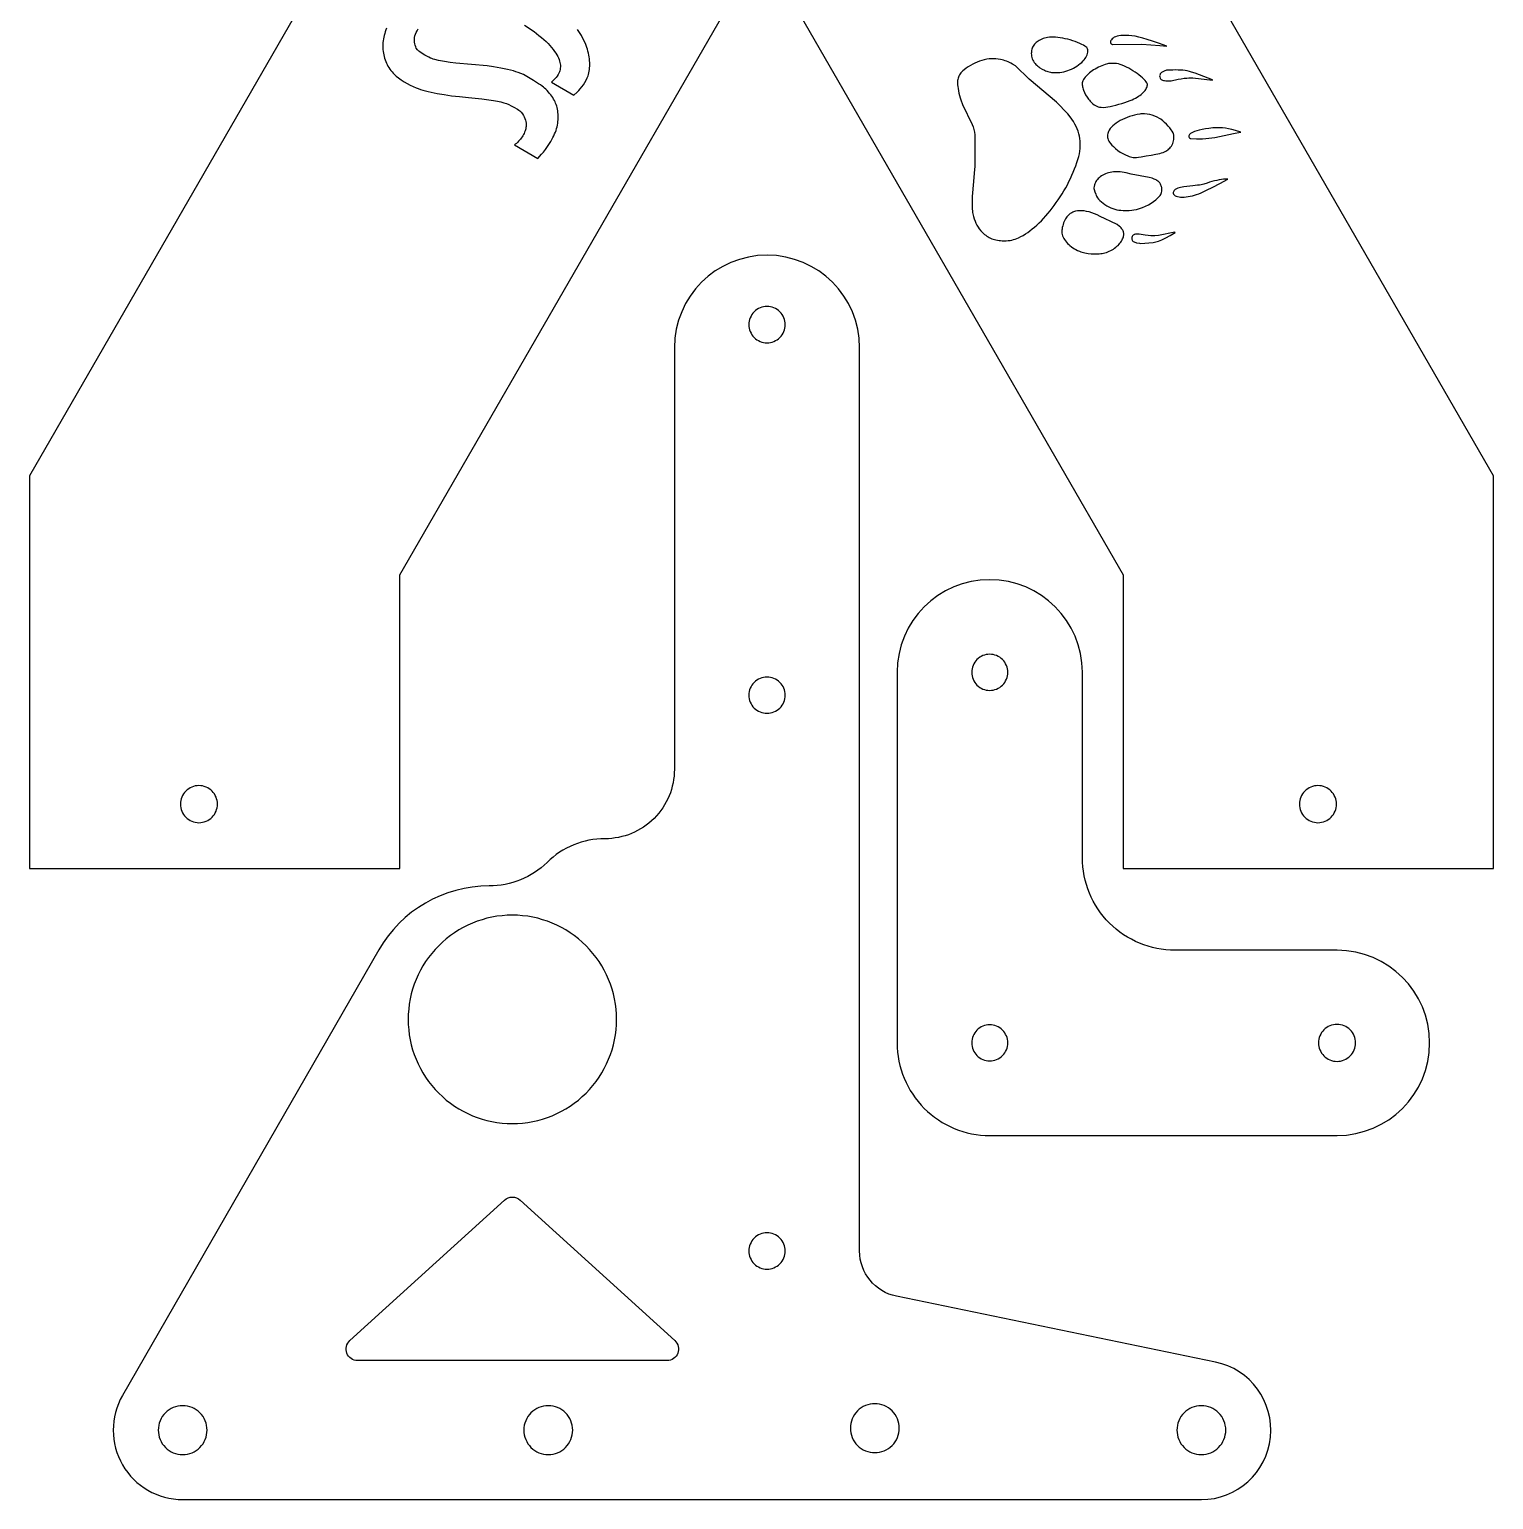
# Model space of a CAD drawing. Extents: x -11.6 to 11.5, y -11.6 to 11.6.
# Drawn here: x 2.49 to 10.39, y -11.61 to -3.67 of the extents above; entities that cross this region are included whole.
import ezdxf

# ---------------------------------------------------------------- set-up
doc = ezdxf.new("R2010")
doc.units = 0
doc.layers.get('0').update_dxf_attribs({"linetype": 'CONTINUOUS'})
doc.layers.add('LAYER_1', color=18, linetype='CONTINUOUS')

msp = doc.modelspace()

# ---------------------------------------------------------------- linework, layer by layer
for points in [[(6.9717, -10.266), (6.9717, -5.391, 1), (5.9717, -5.391), (5.9717, -7.666, -0.414214), (5.5967, -8.041, 0.196151), (5.2842, -8.1685, -0.196151), (4.9717, -8.296, 0.268376), (4.375, -8.6411), (2.9917, -11.046, 0.57682), (3.3167, -11.608), (8.8167, -11.608, 0.903174), (8.8925, -10.8657), (7.1713, -10.5108, -0.355839)], [(6.4717, -5.168, 0.414214), (6.3737, -5.266, 0.414214), (6.4717, -5.364, 0.414214), (6.5697, -5.266, 0.414214)], [(8.1742, -7.1427, 1), (7.1742, -7.1427), (7.1742, -9.1427, 0.414214), (7.6742, -9.6427), (9.5492, -9.6427, 1), (9.5492, -8.6427), (8.6742, -8.6427, -0.414214), (8.1742, -8.1427)], [(7.6742, -7.2402, 0.414214), (7.7717, -7.1427, 0.414214), (7.6742, -7.0452, 0.414214), (7.5767, -7.1427, 0.414214)], [(6.4717, -7.168, 0.414214), (6.3737, -7.266, 0.414214), (6.4717, -7.364, 0.414214), (6.5697, -7.266, 0.414214)], [(5.0967, -8.4535, 0.414214), (4.5342, -9.016, 0.414214), (5.0967, -9.5785, 0.414214), (5.6592, -9.016, 0.414214)], [(7.6742, -9.2402, 0.414214), (7.7717, -9.1427, 0.414214), (7.6742, -9.0452, 0.414214), (7.5767, -9.1427, 0.414214)], [(9.5492, -9.2427, 0.414214), (9.6492, -9.1427, 0.414214), (9.5492, -9.0427, 0.414214), (9.4492, -9.1427, 0.414214)], [(5.9317, -10.858), (4.2617, -10.858, -0.685883), (4.2197, -10.7492), (5.0547, -9.9916, -0.386046), (5.1387, -9.9916), (5.9737, -10.7492, -0.685883)], [(6.4717, -10.168, 0.414214), (6.3737, -10.266, 0.414214), (6.4717, -10.364, 0.414214), (6.5697, -10.266, 0.414214)], [(3.3167, -11.101, 0.414214), (3.1847, -11.233, 0.414214), (3.3167, -11.365, 0.414214), (3.4487, -11.233, 0.414214)], [(5.2906, -11.101, 0.414214), (5.1586, -11.233, 0.414214), (5.2906, -11.365, 0.414214), (5.4226, -11.233, 0.414214)], [(7.0537, -11.0906, 0.414214), (6.9217, -11.2226, 0.414214), (7.0537, -11.3546, 0.414214), (7.1857, -11.2226, 0.414214)], [(8.8167, -11.101, 0.414214), (8.6847, -11.233, 0.414214), (8.8167, -11.365, 0.414214), (8.9487, -11.233, 0.414214)]]:
    msp.add_lwpolyline(points, format="xyb", close=True)
at = {"layer": 'LAYER_1'}
for points in [[(6.4419, 0.7703), (4.4892, 4.1551), (4.4892, 5.7392), (2.4892, 5.7392), (2.4892, 3.6195), (5.2874, -1.2308), (2.4892, -6.0812), (2.4892, -8.2008), (4.4892, -8.2008), (4.4892, -6.6167), (6.4419, -3.2319), (8.3947, -6.6167), (8.3947, -8.2008), (10.3947, -8.2008), (10.3947, -6.0812), (7.5964, -1.2308), (10.3947, 3.6195), (10.3947, 5.7392), (8.3947, 5.7392), (8.3947, 4.1551)], [(7.8999, -3.7856), (7.8992, -3.7907), (7.8989, -3.7968), (7.8988, -3.8031), (7.8992, -3.8088), (7.9003, -3.8168), (7.902, -3.8243), (7.9042, -3.8313), (7.9069, -3.838), (7.9102, -3.8444), (7.9142, -3.8504), (7.9187, -3.8561), (7.9239, -3.8616), (7.929, -3.8663), (7.9342, -3.8708), (7.9397, -3.8751), (7.9453, -3.8791), (7.957, -3.8864), (7.9692, -3.8926), (7.9755, -3.8952), (7.9819, -3.8976), (7.9884, -3.8997), (7.9949, -3.9015), (8.0015, -3.903), (8.0082, -3.9042), (8.0149, -3.9051), (8.0216, -3.9057), (8.0317, -3.9059), (8.042, -3.9055), (8.0525, -3.9045), (8.0631, -3.9029), (8.0738, -3.9007), (8.0844, -3.8979), (8.095, -3.8945), (8.1054, -3.8906), (8.1157, -3.8862), (8.1258, -3.8813), (8.1356, -3.876), (8.1451, -3.8701), (8.1542, -3.8639), (8.1629, -3.8573), (8.1711, -3.8503), (8.1788, -3.8429), (8.1846, -3.8365), (8.1896, -3.8299), (8.1939, -3.8232), (8.1974, -3.8163), (8.2002, -3.8092), (8.2022, -3.8021), (8.2034, -3.7949), (8.2038, -3.7877), (8.2035, -3.7825), (8.2025, -3.7779), (8.2006, -3.7737), (8.1976, -3.7699), (8.1935, -3.7661), (8.1879, -3.7623), (8.1808, -3.7581), (8.1719, -3.7535), (8.1602, -3.748), (8.1479, -3.7429), (8.1352, -3.738), (8.1221, -3.7336), (8.1087, -3.7295), (8.0953, -3.7259), (8.0818, -3.7227), (8.0684, -3.72), (8.0552, -3.7178), (8.0424, -3.716), (8.0299, -3.7148), (8.0181, -3.7142), (8.0069, -3.7141), (7.9964, -3.7146), (7.9869, -3.7157), (7.9784, -3.7174), (7.9702, -3.7197), (7.9625, -3.7223), (7.9551, -3.7251), (7.9482, -3.7283), (7.9418, -3.7317), (7.9357, -3.7353), (7.9301, -3.7393), (7.9249, -3.7435), (7.9202, -3.7479), (7.9159, -3.7526), (7.9121, -3.7575), (7.9087, -3.7627), (7.9058, -3.7681), (7.9034, -3.7737), (7.9014, -3.7796)], [(8.335, -3.7239), (8.3309, -3.7284), (8.3279, -3.7327), (8.326, -3.7366), (8.3254, -3.74), (8.3257, -3.743), (8.3269, -3.7457), (8.3287, -3.748), (8.3311, -3.7498), (8.3368, -3.7531), (8.4956, -3.7517), (8.5926, -3.7594), (8.6306, -3.762), (8.5862, -3.7467), (8.5529, -3.7354), (8.5245, -3.7262), (8.5, -3.719), (8.4787, -3.7135), (8.4596, -3.7096), (8.442, -3.707), (8.425, -3.7056), (8.4077, -3.7051), (8.3935, -3.7053), (8.3812, -3.7059), (8.3706, -3.7072), (8.3615, -3.709), (8.3536, -3.7116), (8.3467, -3.7148), (8.3406, -3.7189)], [(7.5032, -3.9362), (7.5019, -3.942), (7.5009, -3.9488), (7.5001, -3.9559), (7.4998, -3.9624), (7.5001, -3.9708), (7.5012, -3.9808), (7.5029, -3.992), (7.5053, -4.004), (7.5081, -4.0165), (7.5114, -4.029), (7.515, -4.0413), (7.5188, -4.0527), (7.5277, -4.0773), (7.5802, -4.1862), (7.5841, -4.1989), (7.5878, -4.2123), (7.5913, -4.2267), (7.5946, -4.2419), (7.5945, -4.3268), (7.5942, -4.3736), (7.5931, -4.411), (7.5909, -4.4477), (7.5871, -4.4927), (7.5798, -4.5737), (7.5799, -4.6155), (7.5801, -4.6383), (7.5811, -4.6544), (7.5819, -4.6611), (7.5831, -4.6676), (7.5865, -4.682), (7.5904, -4.6951), (7.5947, -4.7074), (7.5996, -4.7189), (7.6051, -4.7297), (7.6112, -4.7399), (7.618, -4.7496), (7.6255, -4.7588), (7.6338, -4.7676), (7.6399, -4.7735), (7.6461, -4.7789), (7.6523, -4.7839), (7.6587, -4.7885), (7.6652, -4.7926), (7.6718, -4.7963), (7.6786, -4.7996), (7.6855, -4.8026), (7.6927, -4.8051), (7.7002, -4.8073), (7.7079, -4.8091), (7.7159, -4.8106), (7.7243, -4.8117), (7.7329, -4.8125), (7.742, -4.8129), (7.7514, -4.8131), (7.7631, -4.8128), (7.7739, -4.8122), (7.7839, -4.8111), (7.7933, -4.8095), (7.8024, -4.8073), (7.8115, -4.8045), (7.8207, -4.801), (7.8302, -4.7969), (7.8423, -4.7909), (7.8545, -4.7841), (7.8668, -4.7766), (7.8791, -4.7683), (7.8915, -4.7593), (7.9038, -4.7496), (7.9162, -4.7393), (7.9285, -4.7284), (7.9407, -4.7169), (7.9528, -4.7048), (7.9649, -4.6922), (7.9768, -4.6791), (7.9886, -4.6655), (8.0002, -4.6515), (8.0116, -4.6371), (8.0228, -4.6223), (8.0337, -4.6071), (8.0444, -4.5916), (8.0549, -4.5758), (8.065, -4.5598), (8.0747, -4.5436), (8.0842, -4.5271), (8.0933, -4.5105), (8.1019, -4.4937), (8.1102, -4.4768), (8.118, -4.4598), (8.1254, -4.4428), (8.1323, -4.4257), (8.1387, -4.4087), (8.1445, -4.3917), (8.1499, -4.3747), (8.1546, -4.3579), (8.158, -4.3438), (8.1605, -4.3298), (8.1622, -4.316), (8.1631, -4.3023), (8.1632, -4.2888), (8.1624, -4.2753), (8.1608, -4.2619), (8.1583, -4.2486), (8.155, -4.2354), (8.1509, -4.2223), (8.146, -4.2092), (8.1401, -4.1962), (8.1335, -4.1832), (8.126, -4.1702), (8.1176, -4.1572), (8.1084, -4.1442), (8.0963, -4.128), (8.0353, -4.0652), (7.8865, -3.9411), (7.8125, -3.8694), (7.7967, -3.8599), (7.7888, -3.8553), (7.781, -3.8512), (7.7732, -3.8475), (7.7654, -3.8442), (7.7574, -3.8412), (7.7492, -3.8386), (7.7408, -3.8363), (7.7321, -3.8344), (7.7202, -3.8323), (7.708, -3.8311), (7.6956, -3.8307), (7.6831, -3.831), (7.6704, -3.8321), (7.6577, -3.8339), (7.6449, -3.8365), (7.6322, -3.8397), (7.6195, -3.8437), (7.6069, -3.8484), (7.5945, -3.8538), (7.5823, -3.8599), (7.5703, -3.8666), (7.5586, -3.8739), (7.5472, -3.8819), (7.5361, -3.8906), (7.5295, -3.8963), (7.5237, -3.9018), (7.5187, -3.9073), (7.5143, -3.9129), (7.5107, -3.9184), (7.5076, -3.9242), (7.5051, -3.9301)], [(8.1807, -3.9431), (8.1776, -3.9491), (8.1753, -3.9551), (8.1739, -3.9607), (8.1734, -3.9659), (8.1737, -3.9712), (8.1743, -3.9769), (8.1753, -3.9827), (8.1767, -3.9886), (8.1784, -3.9947), (8.1805, -4.0009), (8.1857, -4.0133), (8.192, -4.0257), (8.1995, -4.0378), (8.2078, -4.0492), (8.2123, -4.0546), (8.217, -4.0598), (8.2244, -4.0672), (8.2316, -4.0736), (8.2387, -4.079), (8.2458, -4.0835), (8.2529, -4.0871), (8.2601, -4.0898), (8.2674, -4.0918), (8.2751, -4.0929), (8.2887, -4.0943), (8.3241, -4.0878), (8.3392, -4.0848), (8.3551, -4.0811), (8.3712, -4.0768), (8.3874, -4.0722), (8.4031, -4.0673), (8.4179, -4.0621), (8.4316, -4.057), (8.4436, -4.0518), (8.4526, -4.0475), (8.4613, -4.043), (8.4695, -4.0383), (8.4772, -4.0334), (8.4844, -4.0284), (8.4912, -4.0233), (8.4974, -4.0181), (8.503, -4.0129), (8.5081, -4.0076), (8.5126, -4.0022), (8.5164, -3.9969), (8.5196, -3.9916), (8.5221, -3.9864), (8.524, -3.9812), (8.5251, -3.9761), (8.5255, -3.9711), (8.5252, -3.9688), (8.5246, -3.9663), (8.5221, -3.9608), (8.518, -3.9547), (8.5126, -3.948), (8.506, -3.941), (8.4983, -3.9336), (8.4896, -3.9259), (8.48, -3.9182), (8.4698, -3.9105), (8.459, -3.9029), (8.4477, -3.8955), (8.4362, -3.8884), (8.4245, -3.8818), (8.4129, -3.8756), (8.4013, -3.8701), (8.39, -3.8654), (8.3789, -3.8615), (8.3688, -3.8589), (8.3581, -3.8572), (8.3451, -3.8563), (8.3314, -3.8558), (8.3259, -3.8559), (8.3209, -3.8564), (8.316, -3.8572), (8.3108, -3.8583), (8.2983, -3.8619), (8.2887, -3.8651), (8.2792, -3.8687), (8.2699, -3.8726), (8.2608, -3.8768), (8.252, -3.8814), (8.2434, -3.8862), (8.2351, -3.8912), (8.2272, -3.8964), (8.2196, -3.9019), (8.2125, -3.9075), (8.2059, -3.9132), (8.1997, -3.919), (8.194, -3.925), (8.189, -3.931), (8.1845, -3.937)], [(8.5937, -3.9152), (8.5922, -3.9197), (8.5915, -3.9235), (8.5924, -3.9283), (8.5948, -3.9352), (8.5968, -3.9389), (8.5993, -3.942), (8.6026, -3.9444), (8.6067, -3.9463), (8.6118, -3.9477), (8.618, -3.9487), (8.6254, -3.9492), (8.6341, -3.9493), (8.6534, -3.9493), (8.6914, -3.9417), (8.7086, -3.9386), (8.7246, -3.9362), (8.7385, -3.9348), (8.7496, -3.9343), (8.7699, -3.9343), (8.8762, -3.9465), (8.8776, -3.9451), (8.7825, -3.9079), (8.7634, -3.9024), (8.7521, -3.8993), (8.7406, -3.8968), (8.7288, -3.8948), (8.7167, -3.8932), (8.7041, -3.8922), (8.691, -3.8916), (8.6774, -3.8914), (8.6631, -3.8918), (8.628, -3.8931), (8.6168, -3.8972), (8.6083, -3.9009), (8.6048, -3.903), (8.6017, -3.9051), (8.599, -3.9074), (8.5968, -3.9099), (8.5951, -3.9124)], [(8.3152, -4.2235), (8.3132, -4.2289), (8.3116, -4.2351), (8.3106, -4.2417), (8.3102, -4.2481), (8.3106, -4.2552), (8.3117, -4.2619), (8.3138, -4.2685), (8.3169, -4.2751), (8.3212, -4.2819), (8.3267, -4.289), (8.3335, -4.2968), (8.3417, -4.3053), (8.3533, -4.3159), (8.3658, -4.3258), (8.379, -4.3348), (8.3926, -4.3429), (8.4066, -4.3498), (8.4206, -4.3555), (8.4276, -4.3579), (8.4346, -4.36), (8.4415, -4.3617), (8.4484, -4.363), (8.4573, -4.3641), (8.4615, -4.3643), (8.466, -4.3641), (8.4767, -4.3629), (8.4914, -4.3601), (8.5188, -4.3551), (8.5457, -4.3508), (8.5709, -4.3466), (8.582, -4.3443), (8.5921, -4.3419), (8.6014, -4.3392), (8.6099, -4.3364), (8.6176, -4.3333), (8.6245, -4.3299), (8.6309, -4.3262), (8.6367, -4.3222), (8.6419, -4.3177), (8.6466, -4.3129), (8.6509, -4.3077), (8.6549, -4.302), (8.6585, -4.2958), (8.6619, -4.2891), (8.6652, -4.2812), (8.6672, -4.2739), (8.6683, -4.2658), (8.6686, -4.2558), (8.6683, -4.2451), (8.6679, -4.241), (8.6671, -4.2373), (8.666, -4.2338), (8.6645, -4.2302), (8.6597, -4.2216), (8.6543, -4.2136), (8.6469, -4.2043), (8.638, -4.1943), (8.6281, -4.1841), (8.618, -4.1742), (8.608, -4.1653), (8.5987, -4.1578), (8.5908, -4.1525), (8.5784, -4.1458), (8.5653, -4.1402), (8.5518, -4.1356), (8.5381, -4.132), (8.5243, -4.1296), (8.5106, -4.1283), (8.5039, -4.1281), (8.4972, -4.1282), (8.4906, -4.1286), (8.4842, -4.1293), (8.4702, -4.1316), (8.4563, -4.1346), (8.4426, -4.1382), (8.4291, -4.1424), (8.4158, -4.1472), (8.403, -4.1525), (8.3907, -4.1583), (8.3789, -4.1645), (8.3678, -4.1711), (8.3574, -4.178), (8.3478, -4.1851), (8.3392, -4.1925), (8.3315, -4.2001), (8.3249, -4.2078), (8.3194, -4.2156)], [(8.7553, -4.2375), (8.7526, -4.2404), (8.7504, -4.2434), (8.7489, -4.2462), (8.7484, -4.2483), (8.7488, -4.2504), (8.7499, -4.2527), (8.7516, -4.2551), (8.7536, -4.2573), (8.7588, -4.262), (8.7913, -4.263), (8.8075, -4.2632), (8.8238, -4.2627), (8.8401, -4.2616), (8.8564, -4.2598), (8.8889, -4.2555), (8.9902, -4.2335), (9.028, -4.2278), (9.0296, -4.2262), (9.0017, -4.218), (8.9822, -4.2126), (8.964, -4.2085), (8.9469, -4.2055), (8.9302, -4.2036), (8.9134, -4.2028), (8.8962, -4.2031), (8.8779, -4.2043), (8.858, -4.2066), (8.8387, -4.2094), (8.8212, -4.2125), (8.8056, -4.2159), (8.7918, -4.2196), (8.7798, -4.2236), (8.7698, -4.228), (8.7616, -4.2326), (8.7582, -4.235)], [(8.2403, -4.5112), (8.2379, -4.5207), (8.2369, -4.527), (8.2371, -4.5307), (8.2381, -4.5358), (8.2415, -4.5485), (8.2462, -4.562), (8.2488, -4.5681), (8.2513, -4.5732), (8.256, -4.5807), (8.2622, -4.5884), (8.2695, -4.5962), (8.2777, -4.6038), (8.2868, -4.6111), (8.2964, -4.618), (8.3063, -4.6241), (8.3164, -4.6294), (8.3284, -4.635), (8.3395, -4.6394), (8.3499, -4.643), (8.3602, -4.6456), (8.3708, -4.6475), (8.3821, -4.6487), (8.3947, -4.6493), (8.4089, -4.6495), (8.4267, -4.6492), (8.4408, -4.6482), (8.4531, -4.6464), (8.4658, -4.6436), (8.4829, -4.6386), (8.4995, -4.6328), (8.5155, -4.6261), (8.5307, -4.6186), (8.5451, -4.6103), (8.5585, -4.6013), (8.5709, -4.5917), (8.5767, -4.5867), (8.5822, -4.5815), (8.5885, -4.575), (8.5936, -4.5689), (8.5976, -4.5632), (8.6005, -4.5577), (8.6024, -4.5519), (8.6034, -4.5459), (8.6037, -4.5392), (8.6033, -4.5317), (8.6026, -4.5266), (8.6017, -4.5217), (8.6004, -4.517), (8.5987, -4.5126), (8.5967, -4.5084), (8.5944, -4.5044), (8.5917, -4.5007), (8.5887, -4.4972), (8.5852, -4.4938), (8.5815, -4.4907), (8.5773, -4.4878), (8.5728, -4.4851), (8.5679, -4.4826), (8.5626, -4.4802), (8.5508, -4.4761), (8.5343, -4.4711), (8.4381, -4.4538), (8.4102, -4.4473), (8.3997, -4.445), (8.3894, -4.4433), (8.3793, -4.442), (8.3695, -4.4412), (8.36, -4.4408), (8.3507, -4.4409), (8.3416, -4.4415), (8.3328, -4.4426), (8.3243, -4.4442), (8.3159, -4.4462), (8.3079, -4.4487), (8.3, -4.4517), (8.2924, -4.4551), (8.285, -4.459), (8.2779, -4.4635), (8.271, -4.4683), (8.2654, -4.4729), (8.2602, -4.4778), (8.2556, -4.4829), (8.2514, -4.4882), (8.2478, -4.4937), (8.2447, -4.4994), (8.2422, -4.5052)], [(8.6705, -4.5417), (8.6683, -4.5448), (8.6665, -4.5484), (8.6652, -4.5519), (8.6648, -4.555), (8.665, -4.5574), (8.6655, -4.5597), (8.6664, -4.5618), (8.6677, -4.5638), (8.6692, -4.5657), (8.6711, -4.5674), (8.6758, -4.5705), (8.6816, -4.5731), (8.6885, -4.5751), (8.6962, -4.5765), (8.7048, -4.5774), (8.7141, -4.5777), (8.7241, -4.5775), (8.7345, -4.5766), (8.7455, -4.5752), (8.7567, -4.5732), (8.7682, -4.5706), (8.7798, -4.5673), (8.7914, -4.5635), (8.8023, -4.5593), (8.815, -4.554), (8.8293, -4.5476), (8.8449, -4.5402), (8.8793, -4.5231), (8.9164, -4.5034), (8.9591, -4.48), (8.9456, -4.4807), (8.936, -4.4815), (8.9249, -4.4829), (8.9129, -4.485), (8.9001, -4.4876), (8.8869, -4.4906), (8.8736, -4.494), (8.8607, -4.4977), (8.8484, -4.5016), (8.8308, -4.5072), (8.823, -4.5093), (8.815, -4.511), (8.8062, -4.5125), (8.7962, -4.5139), (8.7699, -4.5168), (8.7218, -4.5217), (8.704, -4.5259), (8.6905, -4.5294), (8.6857, -4.5309), (8.6817, -4.5326), (8.6785, -4.5343), (8.6757, -4.5364)], [(8.0645, -4.7506), (8.0639, -4.7564), (8.0635, -4.7625), (8.0635, -4.7681), (8.0638, -4.7726), (8.0651, -4.7795), (8.0672, -4.7865), (8.07, -4.7935), (8.0735, -4.8004), (8.0777, -4.8073), (8.0825, -4.8141), (8.0879, -4.8208), (8.0939, -4.8273), (8.1004, -4.8336), (8.1074, -4.8397), (8.1149, -4.8455), (8.1228, -4.851), (8.1312, -4.8562), (8.1399, -4.8611), (8.1489, -4.8655), (8.1583, -4.8695), (8.1652, -4.8721), (8.1726, -4.8744), (8.1803, -4.8765), (8.1883, -4.8783), (8.205, -4.8813), (8.2224, -4.8832), (8.2398, -4.8841), (8.2569, -4.884), (8.2652, -4.8835), (8.2732, -4.8827), (8.2809, -4.8816), (8.2883, -4.8802), (8.2962, -4.8783), (8.3041, -4.8759), (8.3119, -4.8731), (8.3196, -4.8699), (8.3272, -4.8662), (8.3345, -4.8623), (8.3417, -4.8579), (8.3485, -4.8533), (8.3551, -4.8485), (8.3613, -4.8433), (8.3671, -4.838), (8.3725, -4.8325), (8.3774, -4.8268), (8.3818, -4.821), (8.3857, -4.8151), (8.389, -4.8091), (8.3916, -4.8034), (8.3938, -4.7978), (8.3956, -4.7925), (8.3969, -4.7874), (8.3977, -4.7824), (8.398, -4.7777), (8.3979, -4.7731), (8.3973, -4.7686), (8.3962, -4.7643), (8.3947, -4.7601), (8.3926, -4.756), (8.3901, -4.752), (8.3871, -4.748), (8.3836, -4.7441), (8.3796, -4.7403), (8.3751, -4.7365), (8.3621, -4.7262), (8.3279, -4.7101), (8.2967, -4.6951), (8.2696, -4.6816), (8.2543, -4.674), (8.2393, -4.6676), (8.2248, -4.6621), (8.2108, -4.6578), (8.1972, -4.6545), (8.1841, -4.6524), (8.1715, -4.6512), (8.1595, -4.6512), (8.1481, -4.6522), (8.1373, -4.6542), (8.1321, -4.6557), (8.1271, -4.6574), (8.1223, -4.6593), (8.1176, -4.6616), (8.1131, -4.6641), (8.1087, -4.6668), (8.1046, -4.6698), (8.1006, -4.6731), (8.0968, -4.6767), (8.0932, -4.6805), (8.0898, -4.6846), (8.0866, -4.6889), (8.0829, -4.6948), (8.0794, -4.7014), (8.0761, -4.7087), (8.073, -4.7166), (8.0703, -4.7248), (8.068, -4.7333), (8.066, -4.742)], [(8.4481, -4.7839), (8.4452, -4.7873), (8.4433, -4.7909), (8.4422, -4.7951), (8.4419, -4.8001), (8.4422, -4.8053), (8.4427, -4.8075), (8.4434, -4.8094), (8.4457, -4.8129), (8.4495, -4.8166), (8.4533, -4.8192), (8.4577, -4.8216), (8.4624, -4.8234), (8.4666, -4.8245), (8.4824, -4.827), (8.4887, -4.8279), (8.5571, -4.8232), (8.571, -4.8196), (8.5783, -4.8175), (8.5861, -4.8148), (8.5946, -4.8114), (8.6038, -4.8074), (8.6243, -4.7974), (8.6477, -4.7846), (8.6749, -4.7692), (8.6731, -4.7674), (8.585, -4.785), (8.566, -4.7866), (8.5554, -4.787), (8.5436, -4.7866), (8.5299, -4.7852), (8.5136, -4.7829), (8.4802, -4.7776), (8.4673, -4.7776), (8.4606, -4.7779), (8.4557, -4.7789), (8.4536, -4.7797), (8.4517, -4.7808)]]:
    msp.add_lwpolyline(points, close=True, dxfattribs=at)
for points in [[(5.1628, -3.6496), (5.2142, -3.6837), (5.2406, -3.7048), (5.2545, -3.7163), (5.2672, -3.7272), (5.2788, -3.7379), (5.2894, -3.7485), (5.2993, -3.759), (5.3084, -3.7696), (5.317, -3.7805), (5.3251, -3.7917), (5.3312, -3.8008), (5.3366, -3.8097), (5.3414, -3.8183), (5.3455, -3.8267), (5.3489, -3.835), (5.3517, -3.843), (5.3538, -3.8509), (5.3553, -3.8586), (5.3561, -3.8661), (5.3562, -3.8736), (5.3557, -3.8809), (5.3546, -3.8881), (5.3528, -3.8952), (5.3504, -3.9023), (5.3473, -3.9093), (5.3436, -3.9163), (5.3384, -3.9246), (5.3324, -3.9328), (5.3264, -3.94), (5.3211, -3.9454), (5.3128, -3.9526), (5.3091, -3.9562), (5.3084, -3.9573), (5.4289, -4.0268), (5.4467, -4.0111), (5.4551, -4.003), (5.4637, -3.9933), (5.4722, -3.9824), (5.4805, -3.9707), (5.4881, -3.9586), (5.495, -3.9464), (5.5008, -3.9346), (5.5052, -3.9235), (5.5077, -3.9155), (5.5098, -3.9072), (5.5115, -3.8985), (5.5129, -3.8896), (5.5138, -3.8804), (5.5143, -3.871), (5.5145, -3.8613), (5.5143, -3.8515), (5.5137, -3.8415), (5.5127, -3.8314), (5.5113, -3.8212), (5.5095, -3.811), (5.5074, -3.8006), (5.5049, -3.7903), (5.502, -3.7799), (5.4987, -3.7697), (5.4927, -3.7534), (5.4859, -3.7371), (5.4781, -3.7209), (5.4694, -3.7047), (5.4597, -3.6885), (5.4492, -3.6723)], [(4.4177, -3.6658), (4.4139, -3.6755), (4.4104, -3.6852), (4.4074, -3.6949), (4.4047, -3.7047), (4.4025, -3.7144), (4.4007, -3.7241), (4.3992, -3.7338), (4.3982, -3.7435), (4.3976, -3.7531), (4.3973, -3.7627), (4.3975, -3.7723), (4.398, -3.7817), (4.399, -3.7911), (4.4003, -3.8004), (4.4021, -3.8096), (4.4042, -3.8187), (4.4068, -3.8277), (4.4097, -3.8365), (4.413, -3.8452), (4.4167, -3.8538), (4.4208, -3.8623), (4.4253, -3.8705), (4.4302, -3.8786), (4.4354, -3.8865), (4.4411, -3.8943), (4.4471, -3.9018), (4.4535, -3.9091), (4.4603, -3.9162), (4.4701, -3.925), (4.4826, -3.9346), (4.497, -3.9447), (4.5128, -3.9548), (4.5293, -3.9645), (4.5459, -3.9735), (4.5619, -3.9814), (4.5768, -3.9878), (4.5885, -3.9921), (4.6009, -3.9963), (4.614, -4.0003), (4.6279, -4.0042), (4.6425, -4.0079), (4.6579, -4.0114), (4.6912, -4.0182), (4.7279, -4.0244), (4.7681, -4.0301), (4.812, -4.0353), (4.8598, -4.0401), (4.9316, -4.0467), (4.9705, -4.0526), (4.9954, -4.0565), (5.0165, -4.0603), (5.0345, -4.0642), (5.0503, -4.0684), (5.0645, -4.0731), (5.0779, -4.0785), (5.0912, -4.0849), (5.1053, -4.0925), (5.1245, -4.1037), (5.1312, -4.1079), (5.1365, -4.1118), (5.1408, -4.1155), (5.1445, -4.1194), (5.1518, -4.129), (5.1567, -4.1367), (5.1609, -4.1447), (5.1644, -4.153), (5.1672, -4.1615), (5.1692, -4.1703), (5.1706, -4.1791), (5.1711, -4.188), (5.1709, -4.1969), (5.1703, -4.2026), (5.1691, -4.2085), (5.1675, -4.2145), (5.1655, -4.2207), (5.1629, -4.227), (5.16, -4.2334), (5.1567, -4.2397), (5.153, -4.2461), (5.149, -4.2524), (5.1446, -4.2586), (5.1399, -4.2648), (5.1349, -4.2707), (5.1297, -4.2765), (5.1242, -4.2821), (5.1184, -4.2874), (5.1125, -4.2924), (5.1083, -4.2959), (5.2349, -4.369), (5.2546, -4.3467), (5.2641, -4.3352), (5.2753, -4.3202), (5.2869, -4.3037), (5.2975, -4.2877), (5.3041, -4.277), (5.3101, -4.2665), (5.3156, -4.2563), (5.3206, -4.2463), (5.3251, -4.2365), (5.3291, -4.2268), (5.3325, -4.2173), (5.3355, -4.2077), (5.338, -4.1983), (5.3401, -4.1888), (5.3417, -4.1792), (5.3428, -4.1696), (5.3436, -4.1598), (5.3439, -4.1499), (5.3438, -4.1397), (5.3433, -4.1294), (5.3425, -4.1202), (5.3414, -4.1113), (5.34, -4.1027), (5.3382, -4.0944), (5.3361, -4.0863), (5.3335, -4.0784), (5.3306, -4.0707), (5.3273, -4.0631), (5.3236, -4.0555), (5.3194, -4.0481), (5.3147, -4.0406), (5.3096, -4.0332), (5.304, -4.0257), (5.2979, -4.0181), (5.2912, -4.0104), (5.2841, -4.0026), (5.2774, -3.9956), (5.2711, -3.9896), (5.2646, -3.9839), (5.2574, -3.9783), (5.2489, -3.9723), (5.2386, -3.9655), (5.2101, -3.9477), (5.1574, -3.9155), (5.1284, -3.9048), (5.116, -3.9006), (5.1021, -3.8964), (5.0869, -3.8923), (5.0704, -3.8884), (5.0528, -3.8845), (5.0342, -3.8809), (5.0147, -3.8775), (4.9946, -3.8743), (4.9609, -3.8692), (4.7921, -3.8549), (4.7618, -3.8507), (4.7303, -3.8457), (4.6971, -3.8395), (4.6774, -3.835), (4.6695, -3.8328), (4.6622, -3.8301), (4.6547, -3.8269), (4.6465, -3.8228), (4.6251, -3.8108), (4.6038, -3.7984), (4.5967, -3.7939), (4.5914, -3.7901), (4.5874, -3.7864), (4.5843, -3.7827), (4.5783, -3.7731), (4.5748, -3.766), (4.5721, -3.7583), (4.57, -3.75), (4.5687, -3.7414), (4.5682, -3.7327), (4.5684, -3.7239), (4.5693, -3.7152), (4.5711, -3.7068), (4.5738, -3.6987), (4.5778, -3.6896), (4.5829, -3.6799), (4.5889, -3.6697)]]:
    msp.add_lwpolyline(points, dxfattribs=at)
for points in [[(3.5046, -7.8542, 0.414214), (3.4046, -7.7542, 0.414214), (3.3046, -7.8542, 0.414214), (3.4046, -7.9542, 0.414214)], [(9.5465, -7.8542, 0.414214), (9.4465, -7.7542, 0.414214), (9.3465, -7.8542, 0.414214), (9.4465, -7.9542, 0.414214)]]:
    msp.add_lwpolyline(points, format="xyb", close=True, dxfattribs=at)

doc.saveas('drawing.dxf')
